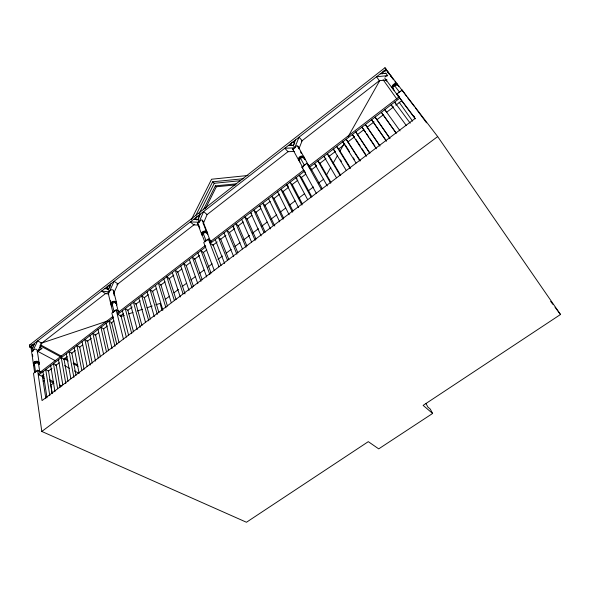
<?xml version="1.0" encoding="UTF-8"?>
<svg xmlns="http://www.w3.org/2000/svg" width="590" height="590" viewBox="0 0 590 590"><rect width="100%" height="100%" fill="white"/><g stroke="black" fill="none" stroke-linecap="round" stroke-linejoin="round"><path stroke-width="0.89" d="M107.299 289.454L108.538 289.07L109.017 288.2M37.288 351.81C38.107 348.012 33.21 348.506 32.583 351.529L32.148 348.52L34.67 343.225M113.678 292.574C114.63 288.901 109.91 288.739 109.246 291.969L108.221 291.984L108.213 292.618M298.901 148.864L302.169 140.685L299.027 137.175L294.735 147.847L292.655 148.835L293.532 150.162M294.314 151.453L288.016 151.689L284.815 148.252L294.735 147.847L293.311 145.28L295.457 139.955M203.262 223.581L207.112 214.583L203.587 211.559L199 222.231L197.451 222.6L197.856 223.625M198.203 225.056L193.844 224.901L190.275 221.936L199 222.231L197.952 219.487L200.253 214.163M113.501 293.702L117.941 283.908L114.099 281.312L109.246 291.969L101.598 291.054L105.485 293.591L108.885 294.004M109.246 291.969L108.538 289.07L110.957 283.761M37.502 352.105L41.743 343.151L37.635 340.909L32.583 351.529M294.735 147.847L296.777 145.634L297.758 146.025L298.459 148.297M292.507 145.376L293.311 145.28L294.794 143.282M203.506 209.649L215.365 185.857L236.391 183.837M205.327 208.882L216.353 186.757L235.535 184.928M191.411 219.473L211.581 179.227L248.043 175.481M195.843 215.387L212.651 181.794L243.795 178.667M199.125 213.632L214.281 183.276L240.683 180.673M196.418 219.864L197.952 219.487L198.963 217.909M199 222.231L201.219 219.893L202.311 220.166L203.115 222.268M326.727 174.574L330.806 167.353M333.07 163.341L337.598 155.317M339.862 151.305L343.933 144.078M348.012 136.858L379.709 80.683M385.307 70.763L386.148 69.273L384.975 67.747L29.5 345.098L29.743 347.06L31.366 347.93M32.148 348.52L33.269 346.898M385.145 76.958L385.993 76.088L387.682 75.638L385.867 73.256L380.299 73.831M389.09 74.089L389.341 73.625L389.606 74.229M390.904 76.464L391.163 76.007L391.657 77.179M109.607 287.47L110.249 286.939M386.148 69.273L29.743 347.06L31.41 346.507M41.293 343.498L105.994 293.201M116.894 284.719L194.678 224.252M207.038 214.642L288.458 151.342M301.542 141.172L379.333 80.697L387.04 79.938M37.959 351.448L41.875 348.417L39.589 347.178M41.071 372.01L37.561 370.21L33.497 373.33L41.809 431.452L246.458 522.253L368.3 441.652L378.706 448.872L432.625 413.45L430.221 409.032L427.875 407.034L425.892 403.376M119.453 311.896L116.164 309.787L111.864 313.091L118.959 342.429M211.323 241.428L208.322 238.957L203.734 242.483L214.236 270.382M316.247 193.24L301.866 167.044L306.778 163.275L309.44 166.174M399.157 97.365L396.827 94.061L402.048 90.049L437.677 136.585L560.5 314.5L423.119 405.389L432.625 413.45M113.184 316.225L38.682 373.374L38.888 374.79L41.713 376.221L43.903 374.547M205.305 245.551L117.491 312.914L117.83 314.278L120.471 315.952L123.391 313.71M316.557 165.893L311.468 169.795L308.659 166.269L398.98 96.974M38.888 374.79L113.516 317.582M117.83 314.278L205.792 246.841M210.401 243.309L304.403 171.255L303.732 170.038L209.907 242.018L210.401 243.309L212.813 245.285L217.172 241.952M309.33 167.479L399.836 98.102L401.702 100.743L395.875 105.197M48.284 371.191L51.927 368.403M55.578 365.608L59.229 362.813M63.609 359.465L67.26 356.67M71.641 353.322L75.284 350.526M79.665 347.178L82.585 344.944M86.966 341.588L91.347 338.24M94.997 335.445L98.641 332.649M103.752 328.741L107.402 325.953M111.053 323.158L113.973 320.923M127.779 310.355L132.167 306.999M135.825 304.204L140.214 300.841M144.602 297.485L148.252 294.69M151.91 291.888L156.298 288.532M160.686 285.177L165.075 281.821M168.725 279.018L173.844 275.102M177.502 272.307L181.89 268.952M193.454 286.423L186.27 265.596L190.666 262.233M194.317 259.438L199.435 255.522M203.093 252.719L206.751 249.924M220.077 239.724L225.889 235.277M229.525 232.497L234.614 228.603M238.242 225.823L243.331 221.936M246.967 219.156L252.048 215.262M255.684 212.481L260.773 208.587M264.401 205.807L270.213 201.36M273.849 198.579L279.66 194.132M282.573 191.905L288.385 187.458M292.013 184.677L297.832 180.23M301.461 177.45L305.819 174.109M319.47 163.666L326.019 158.651M328.932 156.424L335.481 151.416M338.387 149.189L344.936 144.174M347.849 141.947L354.398 136.939M357.311 134.712L363.86 129.697M367.496 126.916L374.045 121.901M389.828 138.119L376.981 119.659L383.507 114.666M386.413 112.439L393.692 106.864M43.225 381.28L44.575 380.248M53.557 383.08L50.873 385.123L52.156 393.169M165.163 299.499L169.566 296.151M173.969 292.81L178.379 289.469M182.044 286.681L186.455 283.34M190.858 279.992L195.261 276.651M199.663 273.31L204.074 269.969M207.739 267.181L212.149 263.841M218.02 259.379L222.423 256.038M226.095 253.25L231.236 249.349M234.901 246.561L240.042 242.667M243.714 239.879L249.585 235.417M252.52 233.19L258.398 228.736M261.333 226.508L267.204 222.047M270.876 219.266L276.747 214.804M280.42 212.017L285.56 208.123M289.225 205.335L295.103 200.873M298.769 198.093L304.647 193.631M308.312 190.843L313.452 186.949M318.593 183.048L323.733 179.146M41.809 431.452L437.677 136.585M38.402 350.195L41.875 348.417M29.5 345.098L31.248 344.516M40.666 343.402L107.749 320.916M120.817 316.535L124.306 315.37M128.664 313.91L133.016 312.449M137.374 310.989L142.603 309.234M146.954 307.774L152.183 306.026M155.672 304.86L160.023 303.4L162.125 310.399M384.953 73.418L385.867 73.256M387.682 75.638L376.538 76.759L379.348 80.683M288.355 145.494L293.311 145.28M193.594 219.355L197.952 219.487M104.71 288.628L108.538 289.07M42.554 377.512L44.184 378.338M49.892 381.228L53.97 383.294M42.34 376.103L43.97 376.929M49.671 379.827L53.742 381.892M59.443 384.791L61.891 386.037M37.849 351.397L55.696 360.918M64.62 365.682L69.487 368.285M74.347 370.881L78.404 373.042M39.921 345.629L60.984 357.046M64.229 358.801L68.278 360.999M73.138 363.632L78.005 366.265M40.548 344.862L61.596 356.294M64.834 358.056L67.26 359.376M73.735 362.894L77.784 365.092M186.27 265.596L183.8 263.708L192.141 288.031M233.987 227.157L232.814 226.132L242.409 248.921M215.365 185.857L216.353 186.757M212.651 181.794L214.686 183.645M251.731 213.565L250.588 212.511L261.127 235.889M260.692 206.707L259.548 205.637L270.397 228.883M288.429 186.44L286.784 184.759L298.562 207.592M297.058 178.851L295.974 177.715L307.633 199.597M301.866 167.044L302.943 168.202M304.403 171.255L305.473 172.405M308.659 166.269L311.468 169.795M316.646 165.827L314.529 163.496L327.266 185.894M324.935 157.501L323.888 156.313L336.492 177.774M334.862 150.893L333.313 149.093L346.256 170.436M344.833 144.255L342.797 141.821L356.065 163.017M354.347 136.976L352.341 134.505L366.42 156.306M387.534 71.265L397.535 84.333M398.375 85.425L403.442 92.047A3.289 2.419 -40.5 0 1 403.707 92.63M406.458 96.177L402.048 90.049M407.55 97.608L414.106 106.171M415.198 107.601L426.541 122.845M387.114 71.589L388.227 73.042M394.887 81.759L397.107 84.665M376.981 119.659L375.041 117.108L389.938 138.525M394.4 85.425L399.437 92.055M396.827 94.061L415.176 118.435L42.052 400.58L37.561 370.21M384.709 78.094L392.394 88.301M393.22 89.4L398.228 96.045M401.783 100.89L415.272 118.819M550.647 301.372L552.837 304.293M555.028 307.206L560.5 314.5M410.212 123.199L394.599 102.114L396.48 104.732M386.701 112.218L384.791 109.637L400.042 130.884M406.363 125.618L391.118 104.784L393.014 107.387M383.117 79.724L396.952 99.186M399.083 102.181L412.572 121.097M396.296 133.229L381.332 112.284L395.942 132.861M385.631 79.584L386.671 81.051L386.288 80.306M413.553 115.67L414.6 117.159M384.975 67.747L393.523 79.857M386.295 140.789L371.604 119.741L386.384 141.216M379.872 145.649L365.358 124.527L379.908 146.114M365.417 131.887L361.943 127.145L376.368 148.783M366.412 133.377L368.898 137.109M369.893 138.606L374.871 146.062M369.982 153.127L355.733 131.909L369.443 152.899M355.807 139.233L360.18 145.996M361.633 148.245L365.52 154.256M360.151 160.554L346.168 139.24L360.025 161.136M345.784 145.774L349.575 151.822M353.366 157.877L354.317 159.389M350.386 167.936L338.719 148.938L336.661 146.527L350.187 168.57M340.467 159.875L341.396 161.395M340.681 175.274L329.301 156.144L327.221 153.761L339.951 175.201M330.983 182.45L319.942 163.305L317.833 160.959L330.695 183.306M310.856 168.334L322.369 188.881M297.935 146.268L304.064 157.228M304.396 157.891L308.378 165.016M300.546 151.977L301.424 153.54M306.778 163.275L321.351 189.383M300.369 158.017L304.322 165.163M292.529 148.938L298.57 159.934M299.55 161.623L302.169 166.395M311.889 196.883L301.401 177.494L299.241 175.208L311.011 197.045M302.427 204.037L292.22 184.523L290.029 182.273L301.918 205.055M293.031 211.139L283.089 191.507L280.877 189.287L292.448 212.216M277.647 191.765L289.115 214.738M283.694 218.197L274.018 198.446L271.776 196.264L283.045 219.325M268.575 198.719L279.726 221.833M274.807 226.044L265.006 205.35L262.742 203.196L273.303 225.564M265.198 232.187L256.045 212.208L253.752 210.084L264.025 232.578M256.031 239.112L247.136 219.023L244.821 216.928L255.168 240.388M241.671 219.34L251.554 242.011M246.93 245.993L238.279 225.793L235.941 223.735L245.993 247.328M237.873 252.837L229.481 232.526L227.12 230.498L236.878 254.216M224.008 232.88L233.669 256.643M228.883 259.637L220.734 239.223L218.352 237.217L227.482 260.212M215.262 239.592L224.628 263.479M212.894 244.452L221.036 265.493M202.584 220.328L207.297 232.563M207.193 232.836L210.121 240.44M203.115 223.05L206.5 231.855M208.322 238.957L218.993 266.776M203.122 233.094L206.021 240.72M198.262 223.912L199.848 228.101M202.982 237.18L204.582 241.413M197.473 223.197L201.588 234.097M211.058 273.111L203.403 252.491L200.969 250.544L209.87 274.63M197.916 252.881L206.714 277.012M202.23 279.785L194.811 259.062L192.362 257.144L200.976 281.356M189.324 259.475L197.842 283.724M180.783 266.024L189.021 290.391M185.024 293.886L177.782 272.093L175.289 270.227L183.062 293.798M172.287 272.528L180.26 297.013M176.063 299.565L169.345 278.546L166.83 276.717L174.345 300.391M163.843 279.004L171.27 302.722M167.449 306.085L160.959 284.97L158.422 283.163L165.945 307.832M155.458 285.435L162.884 310.141M158.887 312.56L152.618 291.349L150.059 289.572L157.323 314.345M147.117 291.829L154.285 316.646M150.406 319.116L144.329 297.692L141.748 295.937L148.754 320.827M138.82 298.186L145.494 322.251M141.947 325.51L136.091 303.998L133.488 302.272L140.228 327.266M130.574 304.506L137.227 329.537M133.532 331.875L127.897 310.266L125.272 308.57L131.762 333.667M122.381 310.79L128.554 335.061M120.773 314.964L126.334 337.089M113.42 290.243L116.503 302.574M113.619 293.016L114.276 295.656M116.141 303.046L118.14 311.055M116.164 309.787L123.413 339.058M112.048 303.415L114.01 311.446M110.478 300.48L111.127 303.135M108.073 292.662L110.868 304.145M111.193 305.473L112.926 312.612M116.857 344.479L111.65 322.701L108.995 321.048L114.976 346.352M106.134 323.246L112.026 348.587M108.597 350.726L103.604 328.859L100.92 327.236L106.458 351.765M98.08 329.419L103.53 353.978M100.381 356.935L95.595 334.987L92.895 333.387L98.198 358.012M90.071 335.555L95.477 361.095M92.217 363.108L87.637 341.079L84.923 339.501L90.174 365.107M82.106 341.662L87.099 366.412M84.097 369.244L79.724 347.134L76.988 345.585L81.826 370.395M74.192 347.724L79.119 373.455M76.029 375.351L71.855 353.152L69.104 351.625L73.875 377.416M66.323 353.757L70.852 378.692M68.005 381.413L64.03 359.14L61.264 357.636L65.807 383.522M58.498 359.76L62.806 384.783M60.025 387.446L56.257 365.092L53.469 363.617L57.628 388.692M50.718 365.726L54.944 391.731M52.097 393.442L48.52 371.007L45.718 369.561L49.796 395.625M42.982 371.656L46.986 397.749M42.178 375.041L45.821 398.346M37.273 350.674L39.102 362.82M38.424 362.968L39.67 371.287M34.316 363.433L35.525 371.766M32.531 354.715L32.789 356.456M30.923 346.942L33.313 363.469M33.512 364.849L34.596 372.349M399.275 96.767A3.289 2.419 -40.5 0 1 397.874 94.791M398.803 92.645A3.289 2.419 -40.5 0 1 400.927 91.317M402.395 91.317A3.289 2.419 -40.5 0 1 402.992 91.598M34.795 372.696A2.95 1.851 -9.8 0 1 36.823 371.132M38.343 370.955A2.95 1.851 -9.8 0 1 40.452 372.039M33.888 363.809A2.434 1.541 -9.5 0 1 36.16 361.589A2.434 1.541 -9.5 0 1 38.556 363.285M34.065 364.377A2.441 1.541 -9.5 0 1 35.157 363.307M35.739 363.086A2.441 1.541 -9.5 0 1 38.092 363.226M38.734 363.853A2.441 1.541 -9.5 0 1 38.829 364.244M32.538 345.416A2.39 1.549 -8.9 0 1 33.106 345.202M33.932 365.734A2.928 1.851 -9.5 0 1 35.968 362.71A2.928 1.851 -9.5 0 1 39.228 364.686M33.733 364.355A2.921 1.851 -9.5 0 1 34.294 361.921A2.921 1.851 -9.5 0 1 38.026 361.5A2.921 1.851 -9.5 0 1 38.748 363.794M31.344 347.827A2.869 1.859 -8.9 0 1 31.469 345.74A2.869 1.859 -8.9 0 1 34.449 344.752M393.198 88.345A2.707 2.013 -40.9 0 1 393.803 84.658A2.707 2.013 -40.9 0 1 397.336 85.152M394.113 86.243A2.714 2.013 -40.8 0 1 395.226 85.38M395.861 85.144A2.714 2.013 -40.8 0 1 397.077 85.144M394.26 90.123A3.26 2.419 -40.8 0 1 393.065 87.165A3.26 2.419 -40.8 0 1 396.384 84.606A3.26 2.419 -40.8 0 1 398.722 86.686M393.434 89.024A3.252 2.419 -40.9 0 1 393.25 84.599A3.252 2.419 -40.9 0 1 397.808 84.916M382.969 72.607A2.655 2.013 -41.7 0 1 383.36 72.046M384.444 71.198A2.655 2.013 -41.7 0 1 385.683 70.896M382.15 73.927A3.186 2.412 -41.7 0 1 385.071 70.52A3.186 2.412 -41.7 0 1 387.888 72.518M113.199 312.435A2.957 2.013 -13.3 0 1 115.352 310.783M116.864 310.642A2.957 2.013 -13.3 0 1 118.833 311.904M111.923 304.728A2.441 1.681 -13 0 1 111.768 302.559A2.441 1.681 -13 0 1 114.792 301.719A2.441 1.681 -13 0 1 115.987 303.592M111.879 305.731A2.441 1.674 -13 0 1 111.658 305.34M111.606 304.905A2.441 1.674 -13 0 1 111.709 304.455M111.975 304.02A2.441 1.674 -13 0 1 112.889 303.312M115.788 303.319A2.441 1.674 -13 0 1 116.149 303.636M111.894 306.321A2.935 2.013 -13 0 1 111.864 303.562A2.935 2.013 -13 0 1 115.765 302.847A2.935 2.013 -13 0 1 116.451 305.48M111.134 304.617A2.928 2.013 -13 0 1 113.42 301.357A2.928 2.013 -13 0 1 116.444 303.636M107.682 288.51A2.397 1.681 -12.5 0 1 107.461 288.119M107.402 287.684A2.397 1.681 -12.5 0 1 107.764 286.799M109.239 285.877A2.397 1.681 -12.5 0 1 110.47 285.774M107.69 289.1A2.876 2.013 -12.5 0 1 107.358 286.659A2.876 2.013 -12.5 0 1 110.603 285.435M205.121 241.797A3.002 2.19 -20 0 1 207.415 240.034M208.912 239.938A3.002 2.19 -20 0 1 210.711 241.421M202.562 234.783A2.471 1.822 -19.9 0 1 203.786 231.627A2.471 1.822 -19.9 0 1 206.832 233.175M202.717 235.668A2.478 1.822 -19.9 0 1 202.68 234.237M202.99 233.765A2.478 1.822 -19.9 0 1 203.97 233.006M204.575 232.785A2.478 1.822 -19.9 0 1 205.814 232.703M206.817 233.131A2.478 1.822 -19.9 0 1 207.134 233.5M202.658 236.332A2.972 2.19 -19.9 0 1 204.133 232.541A2.972 2.19 -19.9 0 1 207.791 234.4M202.724 235.395A2.965 2.19 -19.9 0 1 201.861 232.718A2.965 2.19 -19.9 0 1 205.268 231.044A2.965 2.19 -19.9 0 1 207.311 233.146M196.492 217.902A2.426 1.822 -19.7 0 1 196.787 217.43M196.094 219.539A2.913 2.19 -19.7 0 1 196.647 217.002A2.913 2.19 -19.7 0 1 199.73 216.014M307.884 164.632A3.105 2.338 -30.4 0 1 308.85 166.137M303.061 167.007A3.105 2.338 -30.4 0 1 305.76 164.455M299.307 160.133A2.559 1.947 -30.6 0 1 300.553 156.778A2.559 1.947 -30.6 0 1 303.725 157.958M304.263 158.629A2.559 1.947 -30.6 0 1 304.381 159.13M299.595 159.838A2.559 1.947 -30.6 0 1 300.155 158.762M300.635 158.312A2.559 1.947 -30.6 0 1 301.202 157.958M301.822 157.722A2.559 1.947 -30.6 0 1 303.577 157.877M300.045 162.007A3.075 2.338 -30.6 0 1 299.491 158.968A3.075 2.338 -30.6 0 1 303.039 157.228A3.075 2.338 -30.6 0 1 304.809 159.661M299.396 160.827A3.068 2.338 -30.6 0 1 298.842 157.796A3.068 2.338 -30.6 0 1 302.382 156.055A3.068 2.338 -30.6 0 1 304.152 158.489M291.128 145.074A2.508 1.947 -30.9 0 1 291.165 144.528M293.333 142.441A2.508 1.947 -30.9 0 1 294.543 142.411M290.649 145.192A3.009 2.331 -30.9 0 1 291.903 142.728A3.009 2.331 -30.9 0 1 294.749 142.006"/></g></svg>
